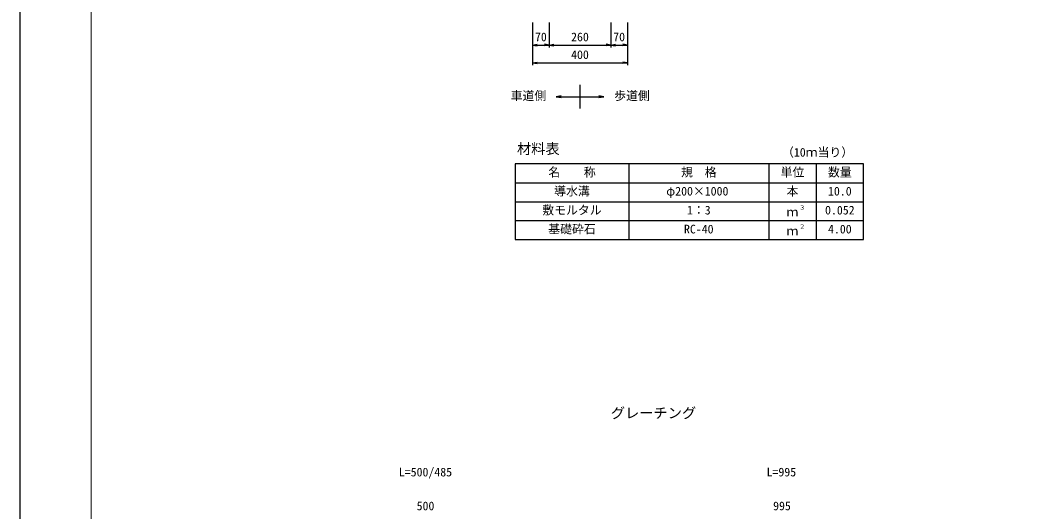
# Model space of a CAD drawing. Units: millimetres, scale not verified. Extents: x -6300 to 6300, y -4455 to 4455.
# Drawn here: x -6300 to -2086, y -2310 to -237 of the extents above; entities that cross this region are included whole.
import ezdxf
from ezdxf.enums import TextEntityAlignment as Align

# ---------------------------------------------------------------- set-up
doc = ezdxf.new("R2010")
doc.units = ezdxf.units.MM
doc.header["$LTSCALE"] = 15
for name, color, linetype, lineweight in [('0-1_DIM', 7, 'Continuous', 25), ('0-2_Defpoints', 5, 'Continuous', 25), ('0-4_HYO', 3, 'Continuous', 25), ('0-5_HYO2', 4, 'Continuous', 25), ('0-8_TXT', 7, 'Continuous', 25), ('0-9_WAKU', 3, 'Continuous', 13)]:
    doc.layers.add(name, color=color, linetype=linetype, lineweight=lineweight)
doc.styles.add('ＭＳ ゴシック', font='')
doc.styles.get('ＭＳ ゴシック').set_extended_font_data('MS Gothic')

msp = doc.modelspace()

# ---------------------------------------------------------------- linework, layer by layer
at = {"layer": '0-1_DIM'}
for p, q in [((-4137.72, -247.48), (-4137.72, -427.48)), ((-4067.72, -247.48), (-4067.72, -352.48)), ((-3807.72, -247.48), (-3807.72, -352.48)), ((-3737.72, -247.48), (-3737.72, -427.48)), ((-4137.72, -342.48), (-4117.72, -339.15)), ((-4137.72, -342.48), (-4117.72, -345.81)), ((-4137.72, -342.48), (-4067.72, -342.48)), ((-4067.72, -342.48), (-4087.71, -339.15)), ((-4067.72, -342.48), (-4087.71, -345.81)), ((-4067.72, -342.48), (-4047.72, -339.15)), ((-4067.72, -342.48), (-4047.72, -345.81)), ((-3807.72, -342.48), (-3827.71, -339.15)), ((-3807.72, -342.48), (-3787.72, -339.15)), ((-3807.72, -342.48), (-3737.72, -342.48)), ((-3807.72, -342.48), (-3787.72, -345.81)), ((-3737.72, -342.48), (-3757.71, -339.15)), ((-3737.72, -342.48), (-3757.71, -345.81)), ((-4137.72, -417.48), (-4117.72, -414.15)), ((-4137.72, -417.48), (-4117.72, -420.81)), ((-4137.72, -417.48), (-3737.72, -417.48)), ((-3737.72, -417.48), (-3757.71, -414.15)), ((-3737.72, -417.48), (-3757.71, -420.81))]:
    msp.add_line(p, q, dxfattribs=at)
msp.add_lwpolyline([(-4067.72, -342.48), (-3807.72, -342.48), (-3827.71, -345.81)], dxfattribs=at)
at = {"layer": '0-2_Defpoints'}
msp.add_lwpolyline([(-6300, -4455), (6300, -4455), (6300, 4455), (-6300, 4455)], close=True, dxfattribs=at)
at = {"layer": '0-4_HYO'}
for p, q in [((-3731.52, -843.69), (-3731.52, -1163.69)), ((-3141.52, -843.69), (-3141.52, -1163.69)), ((-2941.52, -843.69), (-2941.52, -1163.69)), ((-4211.52, -923.69), (-2741.52, -923.69))]:
    msp.add_line(p, q, dxfattribs=at)
msp.add_lwpolyline([(-4211.52, -1163.69), (-2741.52, -1163.69), (-2741.52, -843.69), (-4211.52, -843.69)], close=True, dxfattribs=at)
at = {"layer": '0-5_HYO2'}
for p, q in [((-4211.52, -1003.69), (-2741.52, -1003.69)), ((-4211.52, -1083.69), (-2741.52, -1083.69))]:
    msp.add_line(p, q, dxfattribs=at)
at = {"layer": '0-8_TXT'}
for p, q in [((-3937.72, -510.84), (-3937.72, -610.84)), ((-4037.72, -560.84), (-3837.72, -560.84))]:
    msp.add_line(p, q, dxfattribs=at)
for points in [[(-4017.72, -557.5), (-4037.72, -560.84), (-4017.72, -564.17)], [(-3857.72, -564.17), (-3837.72, -560.84), (-3857.72, -557.5)]]:
    msp.add_lwpolyline(points, dxfattribs=at)
at = {"layer": '0-9_WAKU'}
msp.add_lwpolyline([(-6000, -4155), (6000, -4155), (6000, 4155), (-6000, 4155)], close=True, dxfattribs=at)

# ---------------------------------------------------------------- texts
at = {"layer": '0-1_DIM', "style": 'ＭＳ ゴシック'}
for s, p in [('70', (-4127.72, -337.48)), ('260', (-3975.22, -337.48)), ('70', (-3797.72, -337.48)), ('400', (-3975.22, -412.48)), ('500', (-4626.8, -2317.22)), ('995', (-3123.14, -2317.22))]:
    msp.add_text(s, height=36.66, dxfattribs=at).set_placement(p, align=Align.BOTTOM_LEFT)
at = {"layer": '0-8_TXT', "style": 'ＭＳ ゴシック'}
for s, height, p in [('車道側', 36.66, (-4230.14, -585.84)), ('歩道側', 36.66, (-3793.36, -585.84)), ('材料表', 43.99, (-4203.52, -815.69)), ('（10ｍ当り）', 36.66, (-3085.52, -824.49)), ('名\u3000\u3000称', 36.66, (-4071.52, -908.69)), ('規\u3000格', 36.66, (-3511.52, -908.69)), ('単位', 36.66, (-3091.52, -908.69)), ('数量', 36.66, (-2891.52, -908.69)), ('導水溝', 36.66, (-4046.52, -988.69)), ('φ200×1000', 36.66, (-3574.02, -988.69)), ('本', 36.66, (-3066.52, -988.69)), ('10.0', 36.66, (-2891.52, -988.69)), ('敷モルタル', 36.66, (-4096.52, -1068.69)), ('1：3', 36.66, (-3486.52, -1068.69)), ('ｍ', 36.66, (-3066.52, -1076.69)), ('３', 18.33, (-3013.08, -1043.4)), ('0.052', 36.66, (-2904.02, -1068.69)), ('基礎砕石', 36.66, (-4071.52, -1148.69)), ('RC-40', 36.66, (-3499.02, -1148.69)), ('ｍ', 36.66, (-3066.52, -1156.69)), ('２', 18.33, (-3013.08, -1123.4)), ('4.00', 36.66, (-2891.52, -1148.69)), ('グレーチング', 43.99, (-3807.76, -1930.99)), ('L=500/485', 36.66, (-4701.8, -2174.34)), ('L=995', 36.66, (-3150.64, -2174.34))]:
    msp.add_text(s, height=height, dxfattribs=at).set_placement(p, align=Align.BOTTOM_LEFT)

doc.saveas('drawing.dxf')
